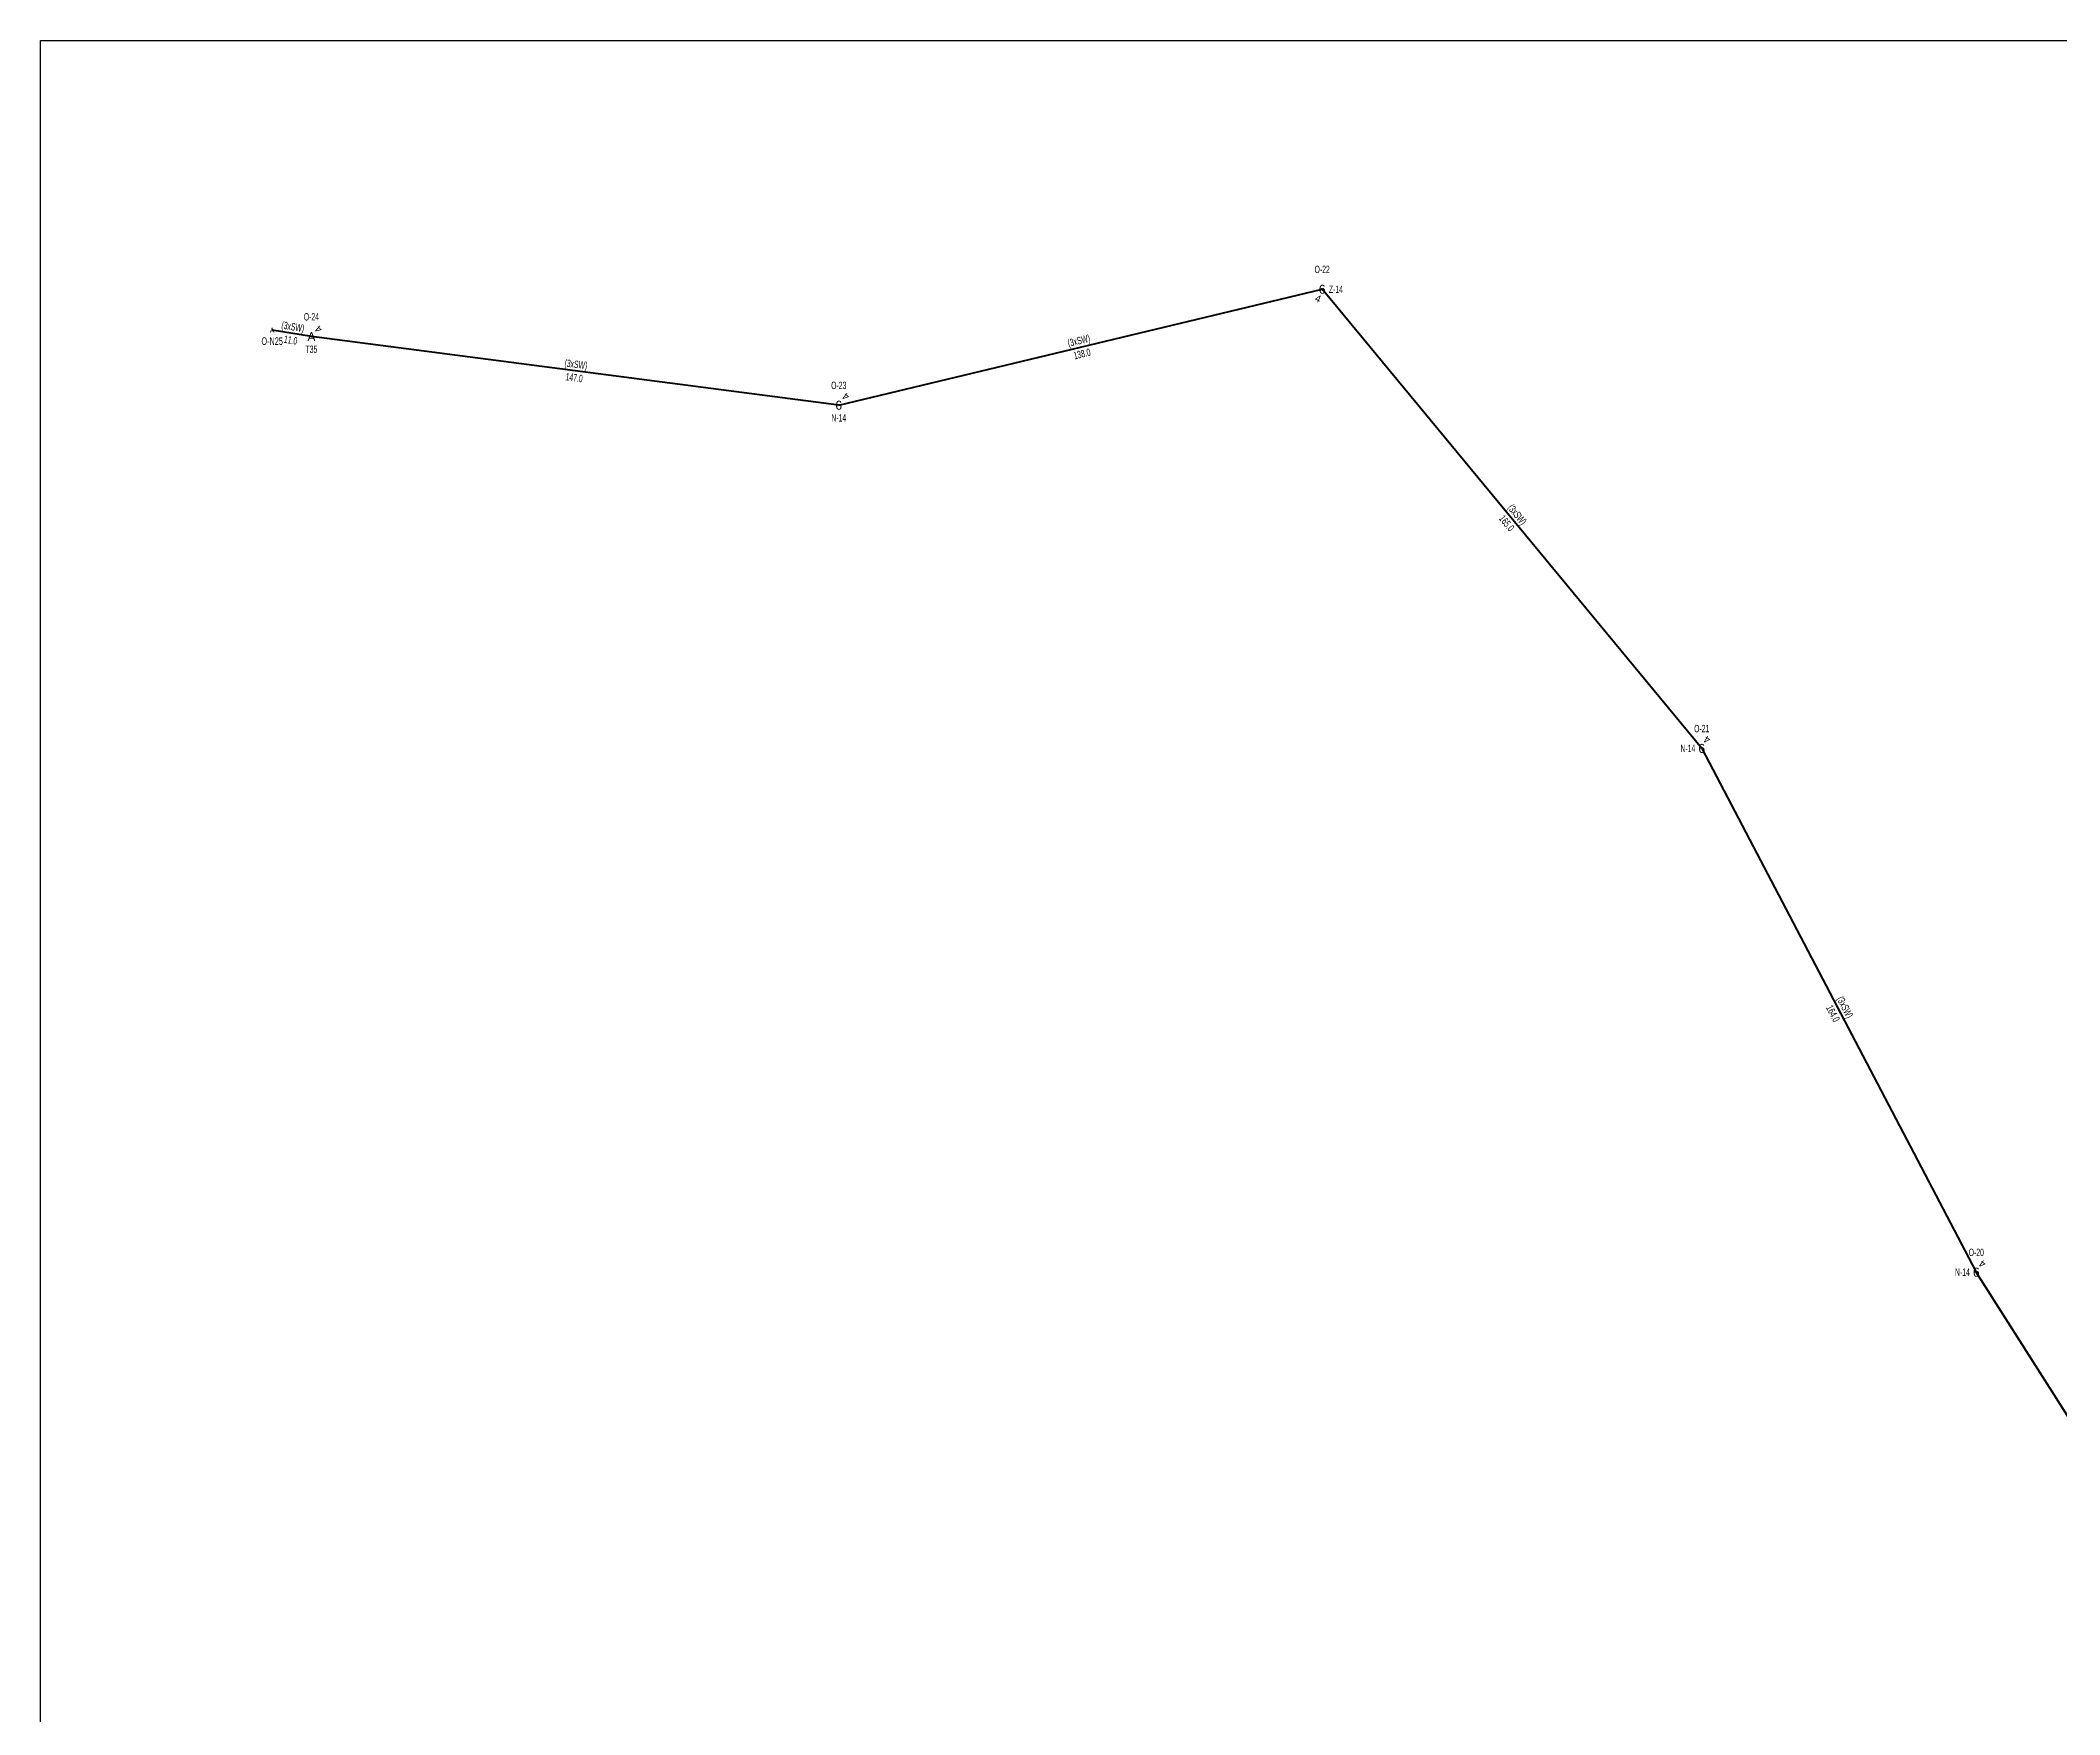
# Model space of a CAD drawing. Header units: millimetres. Extents: x 615240 to 617330, y 4151758 to 4153557.
# Drawn here: x 615240 to 615800, y 4153094 to 4153557 of the extents above; entities that cross this region are included whole.
import ezdxf
from ezdxf.enums import TextEntityAlignment as Align

# ---------------------------------------------------------------- set-up
doc = ezdxf.new("R2010")
doc.units = ezdxf.units.MM
doc.layers.add('DIREK_ENH_MEVCUT', color=6, linetype='Continuous', lineweight=25)
doc.layers.add('HAT_ENH_HAVAI_MEVCUT', color=6, linetype='Continuous', lineweight=70)
doc.layers.add('NODE_ENH_MEVCUT', color=5, linetype='Continuous')
doc.styles.add('Direk', font='B_CAD')
doc.styles.get("Standard").update_dxf_attribs({"font": 'Arial'})

msp = doc.modelspace()

# ---------------------------------------------------------------- linework, layer by layer
msp.add_lwpolyline([(616579.24, 4152657.5), (615240.4, 4152657.5), (615240.4, 4153557.29), (616579.24, 4153557.29)], close=True)
at = {"layer": 'HAT_ENH_HAVAI_MEVCUT'}
for p, q in [((615461.56, 4153456.25), (615595.47, 4153488.38)), ((615700.62, 4153361.2), (615595.47, 4153488.38)), ((615315.48, 4153475.25), (615304.6, 4153477.05)), ((615461.56, 4153456.25), (615315.48, 4153475.25)), ((615700.62, 4153361.2), (615776.67, 4153216.15)), ((615849.68, 4153101.11), (615776.67, 4153216.15))]:
    msp.add_line(p, q, dxfattribs=at)

# ---------------------------------------------------------------- texts
at = {"layer": 'DIREK_ENH_MEVCUT', "linetype": 'ByBlock', "width": 0.53}
for s, p in [('O-22', (615595.47, 4153493.88)), ('Z-14', (615599.28, 4153488.38)), ('O-24', (615315.48, 4153480.75)), ('T35', (615315.48, 4153471.75)), ('O-23', (615461.56, 4153461.75)), ('N-14', (615461.56, 4153452.75)), ('O-21', (615700.62, 4153366.7)), ('N-14', (615696.77, 4153361.2)), ('O-20', (615776.67, 4153221.65)), ('N-14', (615772.82, 4153216.15))]:
    msp.add_text(s, height=2.05, dxfattribs=at).set_placement(p, align=Align.MIDDLE_CENTER)
at = {"layer": 'DIREK_ENH_MEVCUT', "color": 32, "linetype": 'ByBlock', "style": 'Direk'}
for rotation, p in [(336.2814, (615594.34, 4153485.8)), (136.5432, (615317.42, 4153477.29)), (141.1631, (615463.5, 4153458.66)), (149.7625, (615702.04, 4153363.63)), (143.9517, (615778.33, 4153218.43))]:
    msp.add_text('4', height=2, rotation=rotation, dxfattribs=at).set_placement(p, align=Align.MIDDLE_CENTER)
at = {"layer": 'DIREK_ENH_MEVCUT', "linetype": 'ByBlock', "style": 'Direk'}
for s, p in [('6', (615595.47, 4153488.38)), ('A', (615315.48, 4153475.25)), ('6', (615461.56, 4153456.25)), ('6', (615700.62, 4153361.2)), ('6', (615776.67, 4153216.15))]:
    msp.add_text(s, height=2.5, dxfattribs=at).set_placement(p, align=Align.MIDDLE_CENTER)
at = {"layer": 'HAT_ENH_HAVAI_MEVCUT', "lineweight": 30, "width": 0.53}
for rotation, p in [(350.6084, (615310.18, 4153476.99, 307652.3)), (13.4923, (615528.32, 4153473.14, 307797.73)), (352.5894, (615388.63, 4153466.59, 307657.74)), (309.5833, (615648.7, 4153425.33, 307797.73)), (297.6681, (615739.4, 4153289.07, 307888.34))]:
    msp.add_text('(3xSW)', height=2.05, rotation=rotation, dxfattribs=at).set_placement(p, align=Align.CENTER)
for s, rotation, p in [('11.0', 350.6084, (615309.9, 4153475.31, 307652.3)), ('138.0', 13.4923, (615528.71, 4153471.49, 307797.73)), ('147.0', 352.5894, (615388.41, 4153464.91, 307657.74)), ('165.0', 309.5833, (615647.39, 4153424.25, 307797.73)), ('164.0', 297.6681, (615737.89, 4153288.28, 307888.34))]:
    msp.add_text(s, height=2.05, rotation=rotation, dxfattribs=at).set_placement(p, align=Align.TOP_CENTER)
at = {"layer": 'NODE_ENH_MEVCUT', "width": 0.6}
msp.add_text('O-N25', height=2.1, dxfattribs=at).set_placement((615304.6, 4153475.05), align=Align.TOP_CENTER)
at = {"layer": 'NODE_ENH_MEVCUT', "style": 'Direk'}
msp.add_text('A', height=1.4, dxfattribs=at).set_placement((615304.6, 4153477.05), align=Align.MIDDLE_CENTER)

doc.saveas('drawing.dxf')
